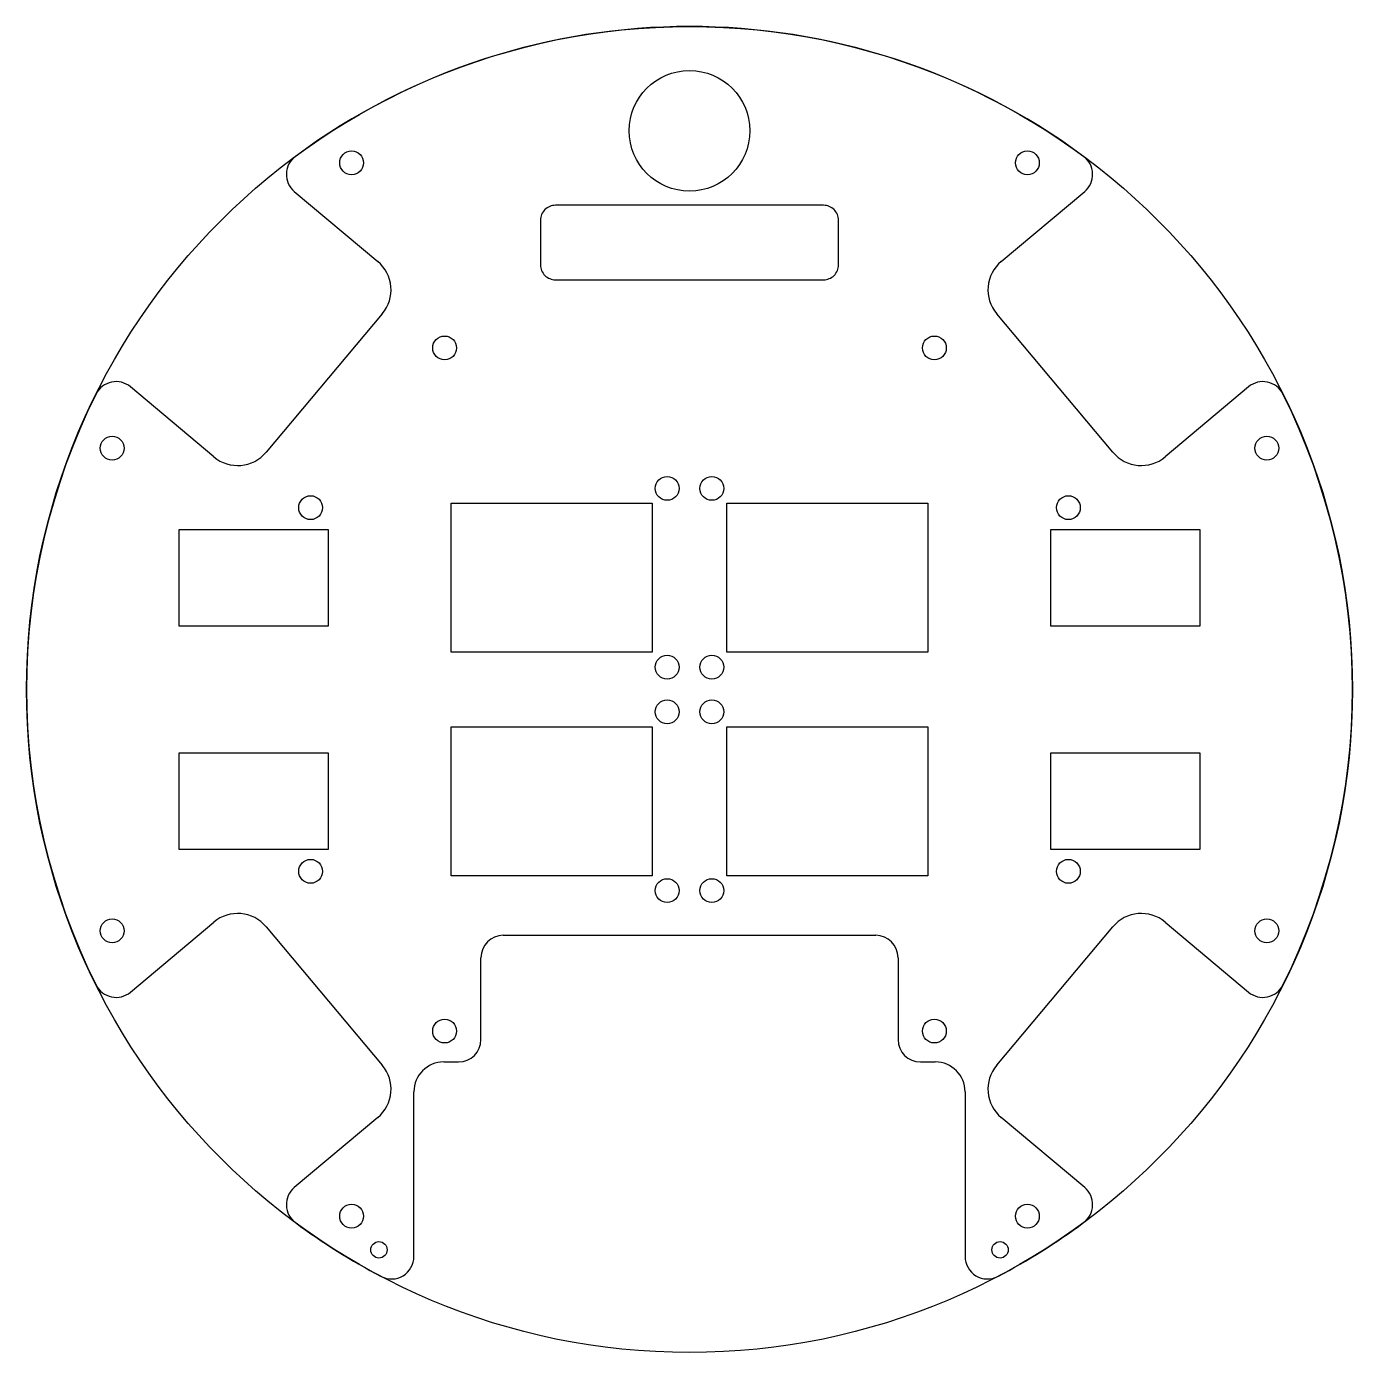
# Model space of a CAD drawing. Header units: millimetres. Extents: x -89 to 89, y -89 to 89.
import ezdxf

# ---------------------------------------------------------------- set-up
doc = ezdxf.new("R2010")
doc.units = ezdxf.units.MM
doc.layers.get('0').update_dxf_attribs({"linetype": 'CONTINUOUS'})

msp = doc.modelspace()

# ---------------------------------------------------------------- linework, layer by layer
for p, q in [((-53.05, 66.86), (-41.85, 57.47)), ((41.85, 57.47), (53.05, 66.86)), ((-41.24, 50.42), (-56.82, 31.86)), ((56.82, 31.86), (41.24, 50.42)), ((-63.86, 31.24), (-75.06, 40.63)), ((75.06, 40.63), (63.86, 31.24)), ((-32, 25), (-5, 25)), ((-32, 5), (-32, 25)), ((-5, 25), (-5, 5)), ((5, 25), (32, 25)), ((5, 5), (5, 25)), ((32, 25), (32, 5)), ((-5, 5), (-32, 5)), ((32, 5), (5, 5)), ((-32, -25), (-32, -5)), ((-32, -5), (-5, -5)), ((-5, -5), (-5, -25)), ((5, -25), (5, -5)), ((5, -5), (32, -5)), ((32, -5), (32, -25)), ((-5, -25), (-32, -25)), ((32, -25), (5, -25)), ((-75.06, -40.63), (-63.86, -31.24)), ((-56.82, -31.86), (-41.24, -50.42)), ((41.24, -50.42), (56.82, -31.86)), ((63.86, -31.24), (75.06, -40.63)), ((-25, -33), (25, -33)), ((-28, -47), (-28, -36)), ((28, -36), (28, -47)), ((-33, -50), (-31, -50)), ((31, -50), (33, -50)), ((-37, -76.13), (-37, -54)), ((37, -54), (37, -76.13)), ((-41.85, -57.47), (-53.05, -66.86)), ((53.05, -66.86), (41.85, -57.47))]:
    msp.add_line(p, q)
msp.add_lwpolyline([(20, 63, 0.414214), (18, 65), (-18, 65, 0.414214), (-20, 63), (-20, 57, 0.414214), (-18, 55), (18, 55, 0.414214), (20, 57)], format="xyb", close=True)
for points in [[(-68.5, 21.5), (-48.5, 21.5), (-48.5, 8.5), (-68.5, 8.5)], [(48.5, 21.5), (68.5, 21.5), (68.5, 8.5), (48.5, 8.5)], [(-48.5, -21.5), (-68.5, -21.5), (-68.5, -8.5), (-48.5, -8.5)], [(68.5, -21.5), (48.5, -21.5), (48.5, -8.5), (68.5, -8.5)]]:
    msp.add_lwpolyline(points, close=True)
for centre, radius in [((0, 0), 89), ((0, 75), 8.1), ((-45.36, 70.7), 1.6), ((45.36, 70.7), 1.6), ((-32.87, 45.85), 1.6), ((32.87, 45.85), 1.6), ((-77.5, 32.4), 1.6), ((77.5, 32.4), 1.6), ((-3, 27), 1.6), ((3, 27), 1.6), ((-50.86, 24.41), 1.6), ((50.86, 24.41), 1.6), ((-3, 3), 1.6), ((3, 3), 1.6), ((-3, -3), 1.6), ((3, -3), 1.6), ((-50.86, -24.41), 1.6), ((50.86, -24.41), 1.6), ((-3, -27), 1.6), ((3, -27), 1.6), ((-77.5, -32.4), 1.6), ((77.5, -32.4), 1.6), ((-32.87, -45.85), 1.6), ((32.87, -45.85), 1.6), ((-45.36, -70.7), 1.6), ((45.36, -70.7), 1.6), ((-41.69, -75.22), 1.1), ((41.69, -75.22), 1.1)]:
    msp.add_circle(centre, radius)
for centre, radius, start, end in [((0, 0), 89, 53.5289, 126.4711), ((-51.12, 69.16), 3, 126.4711, 230), ((51.12, 69.16), 3, -50, 53.5289), ((-45.07, 53.64), 5, -40, 50), ((45.07, 53.64), 5, 130, 220), ((-76.98, 38.33), 3, 50, 153.5289), ((76.98, 38.33), 3, 26.4711, 130), ((0, 0), 89, 153.5289, 206.4711), ((0, 0), 89, -26.4711, 26.4711), ((-60.65, 35.07), 5, 230, 320), ((60.65, 35.07), 5, 220, 310), ((-60.65, -35.07), 5, 40, 130), ((60.65, -35.07), 5, 50, 140), ((-25, -36), 3, 90, 180), ((25, -36), 3, 0, 90), ((-76.98, -38.33), 3, 206.4711, 310), ((76.98, -38.33), 3, 230, 333.5289), ((-31, -47), 3, -90, 0), ((31, -47), 3, 180, 270), ((-45.07, -53.64), 5, -50, 40), ((-33, -54), 4, 90, 180), ((33, -54), 4, 0, 90), ((45.07, -53.64), 5, 140, 230), ((-51.12, -69.16), 3, 130, 233.5289), ((51.12, -69.16), 3, -53.5289, 50), ((0, 0), 89, 233.5289, 242.2822), ((0, 0), 89, 297.7177, 306.4711), ((-40, -76.13), 3, -117.718, 0), ((40, -76.13), 3, 180, 297.7177)]:
    msp.add_arc(centre, radius, start, end)

doc.saveas('drawing.dxf')
